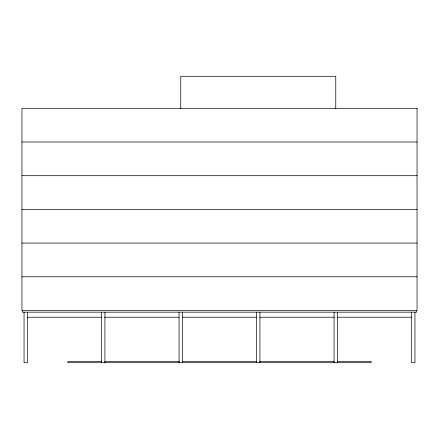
<?xml version="1.0" encoding="UTF-8"?>
<svg xmlns="http://www.w3.org/2000/svg" width="439" height="439" viewBox="0 0 439 439"><rect width="100%" height="100%" fill="white"/><g stroke="black" fill="none" stroke-linecap="round" stroke-linejoin="round"><path stroke-width="0.66" d="M21.95 141.995L417.05 141.995M21.95 175.693L417.05 175.693M21.95 209.392L417.05 209.392M21.95 243.091L417.05 243.091M21.95 276.784L417.05 276.784M27.427 317.221L101.557 317.221M104.548 317.221L179.128 317.221M182.432 317.221L256.568 317.221M259.872 317.221L334.452 317.221M337.443 317.221L411.573 317.221M101.409 361.451L67.864 361.451L67.864 362.713L371.136 362.713L371.136 361.451L337.591 361.451M104.833 361.451L179.452 361.451M182.19 361.451L256.81 361.451M259.548 361.451L334.167 361.451M416.627 310.483L416.627 312.167L22.373 312.167L22.373 310.483M414.943 312.167L414.943 362.713L411.573 362.713L411.573 312.167M337.443 312.167L337.443 362.713M335.758 108.493L335.758 76.287L180.747 76.287L180.747 108.493M334.068 312.167L334.068 362.713M259.937 312.167L259.937 362.713M256.568 312.167L256.568 362.713M182.432 312.167L182.432 362.713M179.063 312.167L179.063 362.713M104.932 312.167L104.932 362.713M101.557 312.167L101.557 362.713M27.427 312.167L27.427 362.713L24.057 362.713L24.057 312.167M417.05 108.301L21.95 108.301L21.95 310.483L417.05 310.483L417.05 108.301"/></g></svg>
